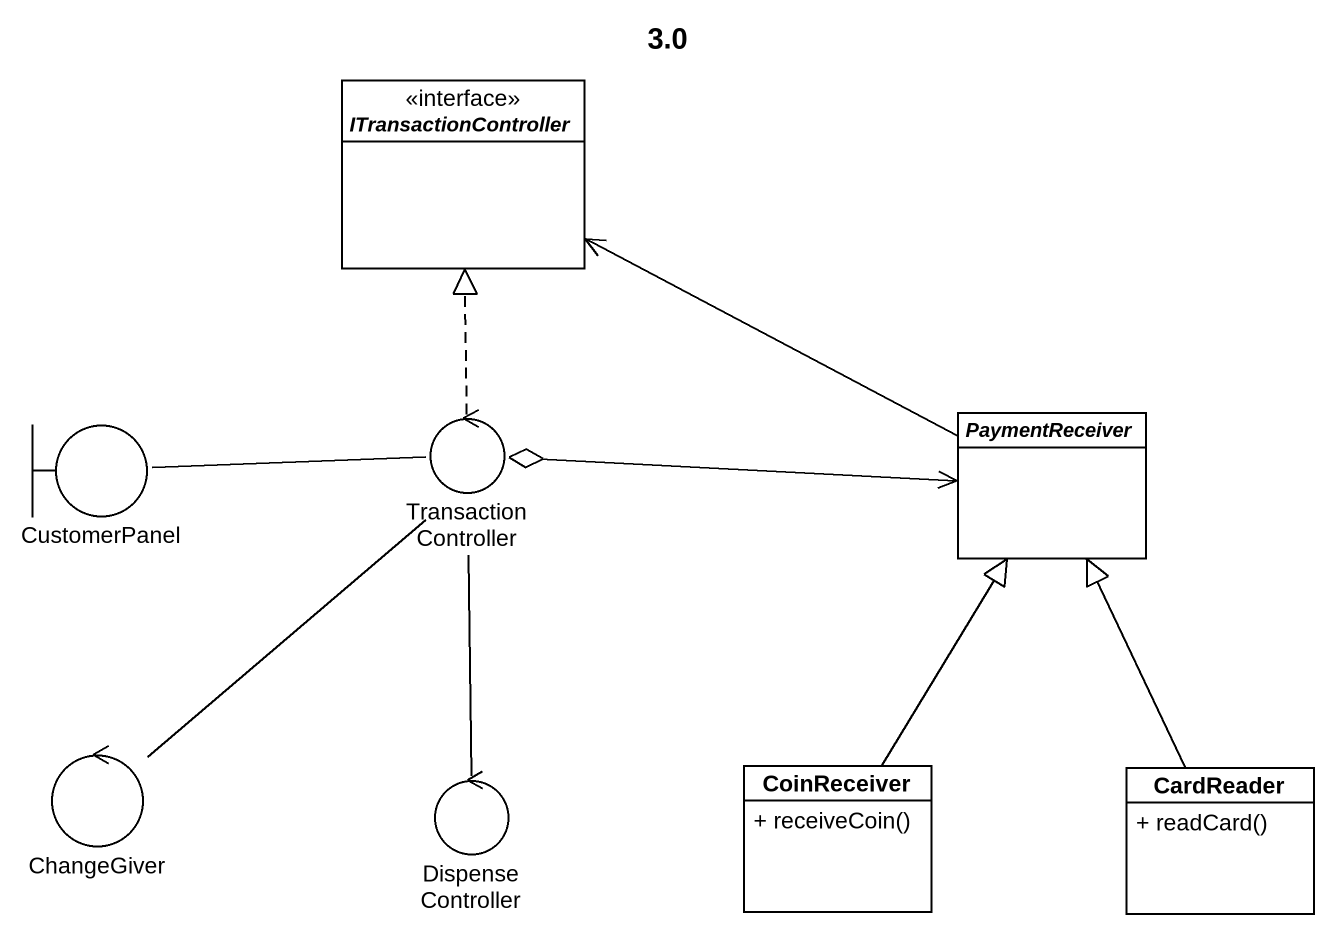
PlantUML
@startuml
title 3.0
allowmixing
hide circle
hide empty members
skinparam classAttributeIconSize 0
interface ITransactionController
boundary CustomerPanel
control TransactionController
abstract class PaymentReceiver
control ChangeGiver
control DispenseController
class CoinReceiver {
  + receiveCoin()
}
class CardReader {
  + readCard()
}
CustomerPanel -right- TransactionController
TransactionController .up.|> ITransactionController
TransactionController o-right-> PaymentReceiver
TransactionController -- ChangeGiver
TransactionController -- DispenseController
PaymentReceiver -left-> ITransactionController
CoinReceiver -up-|> PaymentReceiver
CardReader -up-|> PaymentReceiver
@enduml
